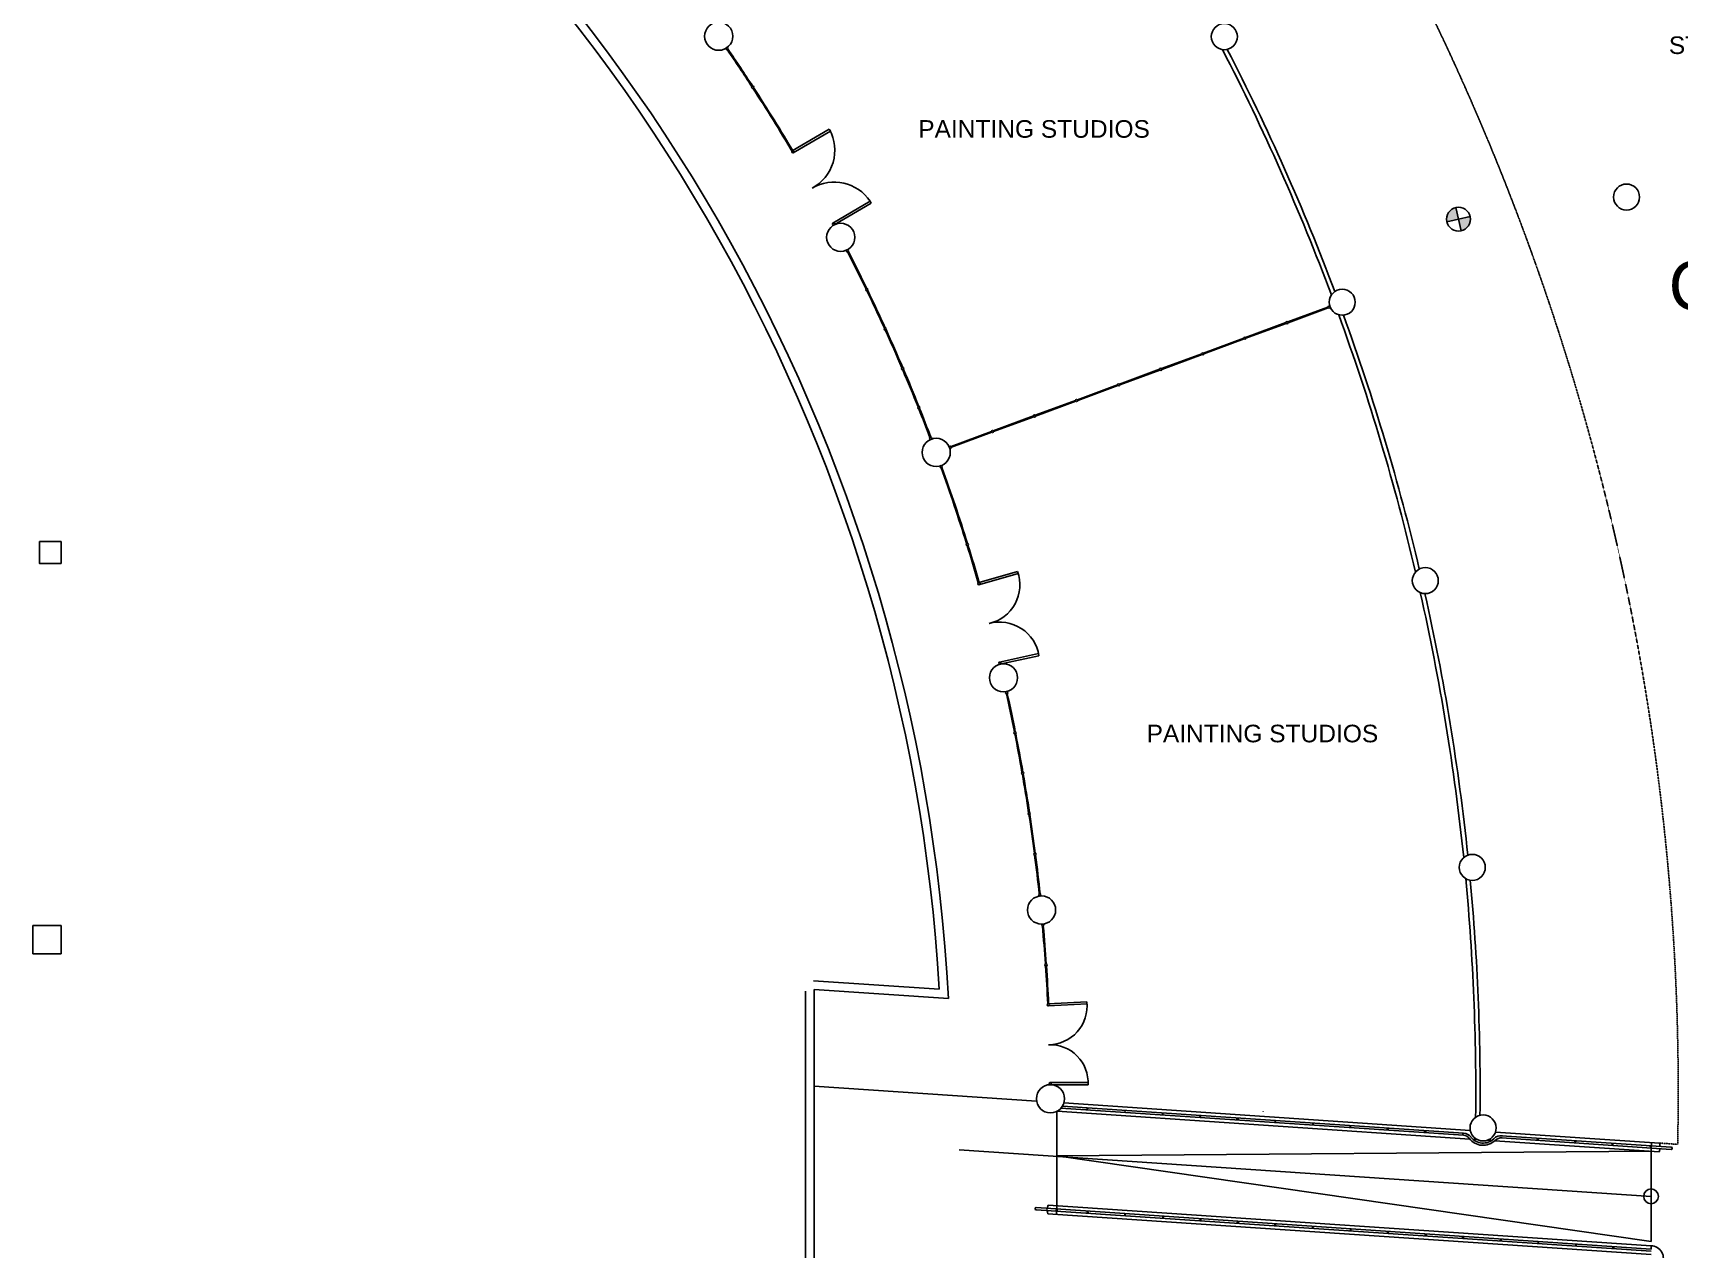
# Model space of a CAD drawing. Header units: millimetres. Extents: x -616979 to 2364082, y 43054 to 1637649.
# Drawn here: x 351538 to 389505, y 82204 to 110240 of the extents above; entities that cross this region are included whole.
import ezdxf

# ---------------------------------------------------------------- set-up
doc = ezdxf.new("R2010")
doc.units = ezdxf.units.MM
doc.linetypes.add('HIDDEN', pattern=[0.375, 0.25, -0.125])
for name, color, linetype in [('a-column', 7, 'Continuous'), ('a-door', 1, 'Continuous'), ('a-label', 9, 'Continuous'), ('a-railing', 254, 'Continuous'), ('a-ramps', 254, 'Continuous'), ('a-stairs', 8, 'Continuous'), ('A-TEXT', 7, 'Continuous'), ('a-wall', 5, 'Continuous'), ('WALLS', 7, 'Continuous')]:
    doc.layers.add(name, color=color, linetype=linetype)
doc.styles.add('arial', font='arial.ttf')
doc.styles.add('style1', font='arial.ttf')

msp = doc.modelspace()

# ---------------------------------------------------------------- hatches: boundary and pattern name
at = {"layer": 'a-label'}
h = msp.add_hatch(color=256, dxfattribs=at)
h.paths.add_polyline_path([(384691.598, 105928.923, 0.074813158), (384684.613, 106010.202), (384418.021, 105946.354), (384481.869, 105679.762, 0.329198981)])
h.paths.add_polyline_path([(384418.021, 105946.354), (384354.174, 106212.946, 0.329198981), (384144.445, 105963.785, 0.074813158), (384151.429, 105882.506)])

# ---------------------------------------------------------------- linework, layer by layer
at = {"color": 1}
for p, q in [((369050.267, 107519.838), (369905.89, 108020.091)), ((369075.638, 107476.457), (369931.133, 107976.928)), ((369905.89, 108020.091), (369931.133, 107976.928)), ((369989.663, 105857.013), (370846.171, 106358.141)), ((370015.034, 105813.632), (370870.264, 106313.948)), ((370870.264, 106313.948), (370845.925, 106358.032)), ((373365.177, 97570.212), (374250.118, 97826.76)), ((373379.177, 97521.946), (374265.404, 97779.111)), ((373831.235, 95736.845), (374733.042, 95932.491)), ((373841.896, 95687.734), (374742.277, 95883.311)), ((374951.51, 87858.946), (375846.556, 87905.042)), ((374954.101, 87808.757), (375850.512, 87855.153)), ((374999.716, 85992.835), (375872.595, 85992.184)), ((374999.76, 86043.09), (375874.042, 86042.215))]:
    msp.add_line(p, q, dxfattribs=at)
for centre, radius in [((367550.08, 109874.275), 25), ((368137.859, 108992.888), 25), ((369065.104, 107499.568), 25), ((370002.348, 105835.322), 25), ((370326.621, 105215.137), 25), ((370771.939, 104319.883), 25), ((381431.068, 103919.625), 25), ((381431.068, 103919.625), 25), ((371195.431, 103416.41), 25), ((380460.889, 103560.999), 25), ((379490.71, 103202.373), 25), ((371598.433, 102501.104), 25), ((378520.531, 102843.747), 25), ((376580.173, 102126.494), 25), ((377550.352, 102485.121), 25), ((375609.994, 101767.868), 25), ((371970.206, 101601.005), 25), ((374639.059, 101408.963), 25), ((373669.636, 101050.616), 25), ((372244.314, 100896.629), 25), ((372699.457, 100691.99), 25), ((372487.026, 100240.44), 25), ((373088.261, 98447.736), 25), ((373358.812, 97541.794), 25), ((373839.111, 95712.974), 25), ((373996.077, 95031.374), 25), ((374190.377, 94106.017), 25), ((374364.065, 93176.57), 25), ((374517.055, 92243.493), 25), ((374649.271, 91307.246), 25), ((374760.649, 90368.292), 25), ((374829.375, 89671.783), 25), ((374902.554, 88753.737), 25), ((374955.816, 87834.32), 25), ((375002.371, 86018.089), 24.304)]:
    msp.add_circle(centre, radius, dxfattribs=at)
msp.add_arc((332512.787, 85836.991), 78378.059, 336.37627845, 49.56052121)
for centre, radius, start, end in [((369043.317, 107535.67), 990.038, 298.0105315, 28.8735924), ((370017.65, 105806.343), 995.454, 33.663731, 120.7772432), ((373381.604, 97521.859), 920.479, 283.2753844, 19.344151), ((373833.328, 95738.077), 920.479, 9.0780889, 105.1468555), ((374955.816, 87809.32), 895.868, 270.532404, 6.1336777), ((375002.371, 86042.394), 871.671, 356.6978326, 92.5132835)]:
    msp.add_arc(centre, radius, start, end, dxfattribs=at)
at = {"layer": 'a-column'}
for points in [[(351687.787, 98512.161), (351687.787, 98012.161), (352187.787, 98012.161), (352187.787, 98512.161)], [(351537.787, 89662.161), (352187.787, 89662.161), (352187.787, 89012.161), (351537.787, 89012.161)]]:
    msp.add_lwpolyline(points, close=True, dxfattribs=at)
for centre, radius in [((367354.822, 110164.539), 325), ((379017.129, 110154.298), 300), ((388294.07, 106456.533), 300), ((370169.912, 105528.053), 325), ((381735.908, 104032.309), 300), ((372371.457, 100570.742), 325), ((383652.698, 97613.865), 300), ((373923.588, 95373.374), 325), ((384736.268, 91003.541), 300), ((374801.014, 90020.631), 325), ((375007.125, 85668.834), 325), ((384984.477, 84996.203), 300)]:
    msp.add_circle(centre, radius, dxfattribs=at)
at = {"layer": 'a-door'}
msp.add_line((379913.264, 85380.066), (379913.242, 85378.741), dxfattribs=at)
at = {"layer": 'a-label'}
for p, q in [((384418.021, 105946.354), (384151.429, 105882.506)), ((384284.725, 105914.43), (384418.021, 105946.354)), ((384481.869, 105679.762), (384354.174, 106212.946)), ((384418.021, 105946.354), (384684.613, 106010.202))]:
    msp.add_line(p, q, dxfattribs=at)
msp.add_circle((384418.021, 105946.354), 274.131, dxfattribs=at)
at = {"layer": 'a-railing'}
for p, q in [((375157.125, 83203.16), (375152.08, 83128.33)), ((375148.717, 83078.443), (375143.672, 83003.613))]:
    msp.add_line(p, q, dxfattribs=at)
at = {"layer": 'a-railing', "linetype": 'HIDDEN', "ltscale": 0.058}
for centre in [(375857.74, 85436.091), (376723.489, 85377.726), (377589.238, 85319.361), (378454.987, 85260.996), (379320.736, 85202.631), (380186.485, 85144.266), (381052.234, 85085.901), (381917.983, 85027.536), (382783.732, 84969.171), (383649.482, 84910.805), (384515.231, 84852.44), (386246.729, 84735.71), (387112.478, 84677.345), (387978.227, 84618.98), (388850.702, 84560.161), (375150.415, 83103.385), (375866.153, 83055.133), (376731.902, 82996.768), (377597.651, 82938.403), (378463.4, 82880.038), (379329.149, 82821.673), (380194.898, 82763.308), (381060.647, 82704.943), (381926.396, 82646.578), (382792.145, 82588.213), (383657.895, 82529.847), (384523.644, 82471.482), (385389.393, 82413.117), (386255.142, 82354.752), (387120.891, 82296.387), (387986.64, 82238.022)]:
    msp.add_circle(centre, 12.5, dxfattribs=at)
at = {"layer": 'a-railing'}
msp.add_arc((374676.474, 83135.336), 25, 86.143199, 266.143199, dxfattribs=at)
at = {"layer": 'a-ramps'}
for p, q in [((375249.266, 85452.055), (384533.455, 84826.155)), ((375284.696, 85499.78), (384536.843, 84876.04)), ((375157.125, 85380.519), (375157.125, 83203.16)), ((385406.984, 84767.265), (389322.945, 84503.268)), ((385409.149, 84817.233), (389326.308, 84553.155)), ((372897.908, 84495.511), (388859.11, 83419.475)), ((388859.11, 82379.582), (388859.11, 84459.368)), ((374678.156, 83160.28), (388859.11, 82204.26)), ((374674.793, 83110.393), (388859.11, 82154.147))]:
    msp.add_line(p, q, dxfattribs=at)
at = {"layer": 'a-ramps', "linetype": 'HIDDEN', "ltscale": 0.03}
for p, q in [((374933.825, 83143.044), (374925.908, 83118.521)), ((374925.908, 83118.521), (374930.462, 83093.157))]:
    msp.add_line(p, q, dxfattribs=at)
at = {"layer": 'a-ramps'}
msp.add_lwpolyline([(388859.11, 84459.368), (375157.125, 84353.316), (388859.11, 82379.582)], dxfattribs=at)
msp.add_circle((388859.11, 83419.475), 169.578, dxfattribs=at)
for centre, radius, start, end in [((384521.066, 84645.211), 181.368, 36.1834839, 86.2032638), ((384521.066, 84645.211), 231.368, 36.1834839, 86.2032638), ((384984.477, 84996.203), 400, 216.7066522, 314.4168531), ((384984.477, 84996.203), 350, 216.6166213, 314.4198881), ((385403.705, 84568.122), 249.171, 83.5382886, 134.427391), ((385403.705, 84568.122), 199.171, 83.5382886, 134.427391), ((389324.627, 84528.211), 25, 266.143199, 86.143199)]:
    msp.add_arc(centre, radius, start, end, dxfattribs=at)
at = {"layer": 'a-stairs'}
for p, q in [((381406.109, 103921.061), (380478.914, 103578.323)), ((381413.044, 103902.301), (380485.848, 103559.563)), ((381452.029, 103938.035), (381449.092, 103936.949)), ((381458.963, 103919.275), (381456.027, 103918.19)), ((380435.93, 103562.434), (379508.735, 103219.697)), ((380442.865, 103543.675), (379515.669, 103200.937)), ((379465.751, 103203.808), (378538.556, 102861.07)), ((379472.686, 103185.049), (378545.49, 102842.311)), ((378495.572, 102845.181), (377568.377, 102502.444)), ((378502.507, 102826.422), (377575.311, 102483.684)), ((377525.393, 102486.555), (376598.199, 102143.817)), ((377532.329, 102467.796), (376605.132, 102125.058)), ((375585.035, 101769.302), (374657.085, 101426.285)), ((376555.214, 102127.928), (375628.02, 101785.191)), ((376562.15, 102109.169), (375634.953, 101766.431)), ((374614.1, 101410.396), (373687.662, 101067.938)), ((374621.036, 101391.637), (373694.595, 101049.178)), ((375591.971, 101750.543), (374664.017, 101407.525)), ((373644.677, 101052.049), (372717.484, 100709.312)), ((373651.614, 101033.29), (372724.416, 100690.552)), ((372674.499, 100693.422), (372671.927, 100692.472)), ((372681.435, 100674.664), (372678.861, 100673.712))]:
    msp.add_line(p, q, dxfattribs=at)
for centre, radius, start, end in [((332512.787, 85836.991), 42480, 34.4828943, 34.48715), ((332512.787, 85836.991), 42500, 34.4829269, 34.4864351), ((332512.787, 85836.991), 42480, 33.0547068, 34.4211332), ((332512.787, 85836.991), 42500, 33.0538848, 34.4211006), ((332512.787, 85836.991), 42480, 30.6449048, 32.9921239), ((332512.787, 85836.991), 42500, 30.6186747, 32.9929458), ((332512.787, 85836.991), 42515, 28.0424859, 28.1123406), ((332512.787, 85836.991), 42480, 27.1643173, 27.1687257), ((332512.787, 85836.991), 42500, 27.1642892, 27.1680108), ((332512.787, 85836.991), 42480, 25.8160992, 27.1024953), ((332512.787, 85836.991), 42500, 25.8158136, 27.1025235), ((332512.787, 85836.991), 42480, 24.4705514, 25.7540234), ((332512.787, 85836.991), 42500, 24.4703071, 25.754309), ((332512.787, 85836.991), 42480, 23.1219454, 24.4085158), ((332512.787, 85836.991), 42500, 23.1216662, 24.4087602), ((332512.787, 85836.991), 42480, 21.8086353, 23.0598758), ((332512.787, 85836.991), 42500, 21.808517, 23.060155), ((332512.787, 85836.991), 42480, 20.7894502, 21.7467237), ((332512.787, 85836.991), 42500, 20.7892617, 21.7468419), ((332512.787, 85836.991), 42480, 20.7233468, 20.7274693), ((332512.787, 85836.991), 42500, 20.7240616, 20.7276578), ((332512.787, 85836.991), 42480, 19.8459242, 19.8495866), ((332512.787, 85836.991), 42500, 19.8459043, 19.8495866), ((332512.787, 85836.991), 42480, 17.2960008, 19.7841104), ((332512.787, 85836.991), 42500, 17.295992, 19.7841303), ((332512.787, 85836.991), 42480, 16.0210407, 17.2341981), ((332512.787, 85836.991), 42500, 16.0210345, 17.2342069), ((332512.787, 85836.991), 42480, 15.9569154, 15.9592406), ((332512.787, 85836.991), 42500, 15.9569154, 15.9592469), ((332512.787, 85836.991), 42515, 13.4056374, 13.4732142), ((332512.787, 85836.991), 42480, 12.5279499, 12.5318772), ((332512.787, 85836.991), 42480, 11.252924, 12.4661488), ((332512.787, 85836.991), 42500, 12.5279427, 12.5311623), ((332512.787, 85836.991), 42500, 11.2528924, 12.466156), ((332512.787, 85836.991), 42480, 9.9778818, 11.1910985), ((332512.787, 85836.991), 42500, 9.977858, 11.1911301), ((332512.787, 85836.991), 42480, 8.7028241, 9.9160641), ((332512.787, 85836.991), 42500, 8.7028403, 9.9160879), ((332512.787, 85836.991), 42480, 7.4277515, 8.6410465), ((332512.787, 85836.991), 42500, 7.4278399, 8.6410302), ((332512.787, 85836.991), 42480, 6.1526645, 7.3660466), ((332512.787, 85836.991), 42500, 6.1528573, 7.3659581), ((332512.787, 85836.991), 42480, 6.0864982, 6.0910656), ((332512.787, 85836.991), 42500, 6.0872131, 6.0908727), ((332518.09, 85837.126), 42474.696, 5.2094534, 5.2139226), ((332518.09, 85837.126), 42474.696, 3.9674044, 5.1476445), ((332512.787, 85836.991), 42500, 5.2089727, 5.212738), ((332512.787, 85836.991), 42500, 3.9670822, 5.1471977), ((332518.09, 85837.126), 42474.696, 2.7253554, 3.9055956), ((332512.787, 85836.991), 42500, 2.727889, 3.9052999), ((332512.787, 85836.991), 42515, 2.6942404, 2.6943537)]:
    msp.add_arc(centre, radius, start, end, dxfattribs=at)
at = {"layer": 'a-wall'}
for p, q in [((369355.63, 75862.161), (369355.63, 88153.309)), ((369555.63, 73012.161), (369555.63, 88186.003)), ((384689.617, 84940.911), (375317.592, 85572.733)), ((384676.164, 84741.364), (375161.44, 85382.806)), ((384846.356, 84729.89), (384749.964, 84736.389)), ((385181.996, 84707.263), (385085.604, 84713.761)), ((389043.523, 84446.935), (385255.796, 84702.288)), ((389056.976, 84646.482), (385269.249, 84901.835)), ((388859.11, 84459.368), (388864.155, 84534.198)), ((388867.518, 84584.084), (388872.563, 84658.915)), ((374957.578, 83216.613), (374933.825, 83143.044)), ((374957.578, 83216.613), (388859.11, 82279.431)), ((374930.462, 83093.157), (374944.125, 83017.066)), ((374944.125, 83017.066), (388859.11, 82078.977)), ((388859.11, 82279.431), (388859.11, 82204.26))]:
    msp.add_line(p, q, dxfattribs=at)
for points in [[(372443.326, 88193.27), (369539.527, 88389.031)], [(372655.706, 87978.498), (369556.73, 88187.418)], [(389067.275, 84520.504), (389043.523, 84446.935)], [(389056.976, 84646.482), (389070.639, 84570.391)]]:
    msp.add_lwpolyline(points, dxfattribs=at)
for centre, radius, start, end in [((332512.787, 85836.991), 40000, 3.3770752, 57.0938052), ((332512.787, 85836.991), 40200, 3.0536667, 56.8789455), ((332512.787, 85836.991), 52303.427, 20.553307, 27.3387655), ((332512.787, 85836.991), 52403.427, 20.6041897, 27.2878828), ((332512.787, 85836.991), 52303.427, 13.2348827, 20.0203412), ((332512.787, 85836.991), 52403.427, 13.2857654, 19.9694585), ((332512.787, 85836.991), 52303.427, 5.9164585, 12.7019169), ((332512.787, 85836.991), 52403.427, 5.9673411, 12.6510342), ((332512.787, 85836.991), 52303.427, 359.3484738, 5.3834926), ((332512.787, 85836.991), 52403.427, 359.3993565, 5.33261), ((388859.11, 81995.569), 283.862, 266.7591634, 90)]:
    msp.add_arc(centre, radius, start, end, dxfattribs=at)
at = {"layer": 'WALLS'}
msp.add_line((374686.568, 85615.274), (369555.63, 85961.18), dxfattribs=at)
at = {"layer": 'WALLS', "linetype": 'HIDDEN', "ltscale": 3}
msp.add_line((389056.976, 84646.482), (389472.73, 84618.454), dxfattribs=at)
msp.add_arc((332512.787, 85836.991), 56972.976, 358.7744652, 42.2923802, dxfattribs=at)

# ---------------------------------------------------------------- texts
at = {"color": 0, "style": 'style1'}
msp.add_text('CAFA2B07c', height=1125, dxfattribs=at).set_placement((389265.165, 103853.267))
at = {"layer": 'A-TEXT', "linetype": 'Continuous', "style": 'arial'}
for s, p in [('STUDIO 1', (389269.5, 109754.535)), ('PAINTING STUDIOS', (371956.621, 107824.317)), ('PAINTING STUDIOS', (377223.414, 93886.865))]:
    msp.add_text(s, height=405, dxfattribs=at).set_placement(p)

doc.saveas('drawing.dxf')
